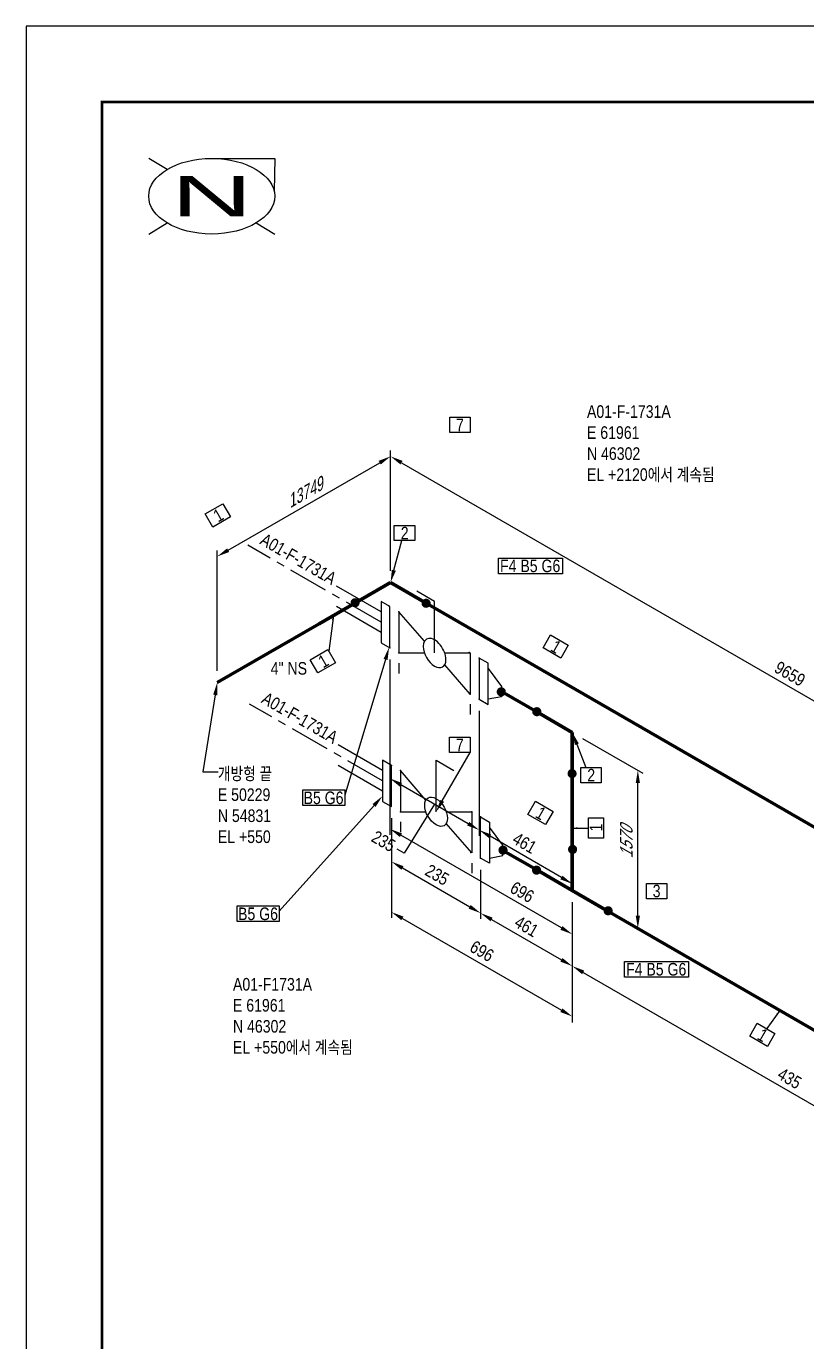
# Model space of a CAD drawing. Header units: millimetres. Extents: x 0 to 594, y 0 to 420.
# Drawn here: x 0 to 154.8, y 159.1 to 420 of the extents above; entities that cross this region are included whole.
import ezdxf
from ezdxf import colors
from ezdxf.entities.mleader import LeaderData, LeaderLine
from ezdxf.enums import TextEntityAlignment as Align
from ezdxf.math import Vec2, Vec3

# ---------------------------------------------------------------- set-up
doc = ezdxf.new("R2010")
doc.units = ezdxf.units.MM
doc.header["$LTSCALE"] = 0.25
doc.linetypes.add('CENTER', pattern=[50.800000000000004, 31.75, -6.35, 6.35, -6.35])
doc.linetypes.add('DASHED2', pattern=[9.524999999999999, 6.35, -3.175])
for name, color, linetype in [('기기', 6, 'Continuous'), ('밸브', 4, 'Continuous'), ('연속', 7, 'DASHED2'), ('열 추적 선', 7, 'CENTER'), ('용접', 1, 'Continuous'), ('주석', 7, 'Continuous'), ('치수', 1, 'Continuous')]:
    doc.layers.add(name, color=color, linetype=linetype)
doc.layers.add('파이프', color=3, linetype='Continuous', lineweight=70)
doc.styles.add('AdskIsoAnnotation', font='arial.ttf', dxfattribs={"width": 0.8, "height": 1})
doc.styles.add('AdskIsoMetric', font='arial.ttf', dxfattribs={"width": 0.8, "height": 2.5})
doc.styles.add('AdskIsoMetric-30', font='arial.ttf', dxfattribs={"width": 0.8, "height": 2.5})
doc.styles.add('AdskIsoMetric30', font='arial.ttf', dxfattribs={"width": 0.8, "oblique": 29.99999999811108, "height": 2.5})
doc.styles.get("Standard").update_dxf_attribs({"font": 'arial.ttf'})
doc.dimstyles.new('AdskIsoMetric', dxfattribs={"dimtxt": 2.5, "dimasz": 2.5, "dimexe": 1, "dimexo": 2, "dimgap": 0.8, "dimtad": 1, "dimdec": 0, "dimrnd": 1, "dimzin": 0, "dimdsep": 46, "dimtxsty": 'AdskIsoMetric', "dimcen": 0, "dimclrt": 7, "dimadec": 0, "dimazin": 0, "dimtfac": 1, "dimtdec": 0, "dimtmove": 1, "dimatfit": 3, "dimfxl": 0, "dimfrac": 2, "dimtolj": 1, "dimtzin": 0, "dimarcsym": 0})

# ---------------------------------------------------------------- blocks, each defined once
blk = doc.blocks.new('플랜지WN-1-IsoRight')
at = {"color": 0, "linetype": 'ByBlock', "lineweight": -2, "extrusion": (0.7071067811865476, 0.408248290463863, -0.5773502691896257)}
for p, q in [((0.02209708691207959, 0.1403353498469529), (-0.1104854345603981, 0.1148198316929615)), ((0.02209708691207959, 0.1913663861549358), (0.110485434560398, 0.140335349846953)), ((0.02209708691207959, -0.2168819043089272), (0.02209708691207959, 0.1913663861549358)), ((0.110485434560398, 0.140335349846953), (0.1104854345603982, -0.2679129406169102)), ((-0.1104854345603981, 0.1148198316929615), (-0.1104854345603981, 0.01275775907699575)), ((-0.1104854345603981, 0.01275775907699575), (0.0220970869120796, -0.1658508680009443)), ((0.1104854345603982, -0.2679129406169102), (0.02209708691207959, -0.2168819043089272))]:
    blk.add_line(p, q, dxfattribs=at)
blk = doc.blocks.new('플랜지WN-2-IsoRight')
at = {"color": 0, "linetype": 'ByBlock', "lineweight": -2, "extrusion": (-0.7071067811865476, -0.408248290463863, 0.5773502691896257)}
for p, q in [((-0.1104854345603981, 0.1148198316929615), (0.02209708691207961, 0.1403353498469529)), ((0.1104854345603982, 0.1403353498469528), (0.02209708691207962, 0.1913663861549358)), ((0.02209708691207962, 0.1913663861549358), (0.02209708691207957, -0.2168819043089272)), ((0.110485434560398, -0.2679129406169101), (0.1104854345603982, 0.1403353498469528)), ((-0.1104854345603981, 0.01275775907699575), (-0.1104854345603981, 0.1148198316929615)), ((0.02209708691207957, -0.1658508680009443), (-0.1104854345603981, 0.01275775907699575)), ((0.02209708691207957, -0.2168819043089272), (0.110485434560398, -0.2679129406169101))]:
    blk.add_line(p, q, dxfattribs=at)
blk = doc.blocks.new('개스킷-1-IsoRight')
at = {"color": 0, "linetype": 'ByBlock', "lineweight": -2, "extrusion": (1, 0, 0)}
for p in [(-0.04419417382415923, 0.2296396633859229), (0.04419417382415922, 0.1786086270779401), (-0.05293575327064105, -0.1735616738313713), (0.04419417382415925, -0.229639663385923)]:
    blk.add_point(p, dxfattribs=at)
blk = doc.blocks.new('개스킷-2-IsoRight')
at = {"color": 0, "linetype": 'ByBlock', "lineweight": -2, "extrusion": (-1, 0, 0)}
for p in [(-0.05293575327064105, 0.2346866166324917), (0.04419417382415927, 0.17860862707794), (-0.04419417382415924, -0.17860862707794), (0.0441941738241592, -0.2296396633859229)]:
    blk.add_point(p, dxfattribs=at)
blk = doc.blocks.new('볼 밸브-1-IsoRight')
at = {"color": 0, "linetype": 'ByBlock', "lineweight": -2, "extrusion": (0.7071067811865476, 0.408248290463863, -0.5773502691896257)}
for p, q in [((-0.1005874048326692, 0.1163530573035437), (-0.3535533905862022, 0.4082482904577395)), ((-0.3535533905862022, 0.4082482904577395), (-0.3535533905862023, -2.041971206370991e-12)), ((0.1006348176480118, 6.81143462079328e-05), (0.3535533905932738, -2.040790848612922e-12)), ((-0.3535533905862023, -2.041971206370991e-12), (-0.1006347621483478, -6.82743933664705e-05)), ((0.3535533905932738, -0.4082482904618222), (0.1006820197096957, -0.116189436065043)), ((0.1125395395231741, -0.06497473343818105), (0.1125395395231741, -0.06497473343818105)), ((0.3535533905932738, -2.040790848612922e-12), (0.3535533905932738, -0.4082482904618222))]:
    blk.add_line(p, q, dxfattribs=at)
at = {"linetype": 'ByBlock', "extrusion": (-1.922962686383565e-16, -1.110223024625157e-16, -1)}
for centre, start_param, end_param in [((3.535769712332928e-12, -2.041302889302434e-12), -0.7853981633974483, 2.356194490192345), ((3.535769712332928e-12, -2.041274034724402e-12), 2.356194490192345, 5.497787143782137)]:
    blk.add_ellipse(centre, major_axis=(-0.07957747154594771, 0.1378322238554481), ratio=0.5773502691896256, start_param=start_param, end_param=end_param, dxfattribs=at)
blk = doc.blocks.new('Operator_Lever-1-IsoRight')
at = {"color": 0, "linetype": 'ByBlock', "lineweight": -2, "extrusion": (0.7071067811865476, 0.408248290463863, -0.5773502691896257)}
for p, q in [((0, 0), (0, 0.5103103630798287)), ((0, 0.5103103630798287), (0.1767766952966369, 0.408248290463863))]:
    blk.add_line(p, q, dxfattribs=at)
blk = doc.blocks.new('볼 밸브-2-IsoRight')
at = {"color": 0, "linetype": 'ByBlock', "lineweight": -2, "extrusion": (-0.7071067811865476, -0.408248290463863, 0.5773502691896257)}
for p, q in [((-0.3535533905862023, -2.041893032887168e-12), (-0.3535533905862022, 0.4082482904577395)), ((-0.3535533905862022, 0.4082482904577395), (-0.1006347621483478, 0.1162712884257316)), ((-0.1005874048326692, -0.0002047267890888417), (-0.3535533905862023, -2.041893032887168e-12)), ((0.1006348176480118, -0.116271192464065), (0.3535533905932737, -0.4082482904618223)), ((0.3535533905932738, -2.040836173278105e-12), (0.1006820197096957, -6.814629885304303e-05)), ((0.1125395395231741, -0.06497473343818111), (0.1125395395231741, -0.06497473343818111)), ((0.3535533905932737, -0.4082482904618223), (0.3535533905932738, -2.040836173278105e-12))]:
    blk.add_line(p, q, dxfattribs=at)
at = {"linetype": 'ByBlock'}
for centre, start_param, end_param in [((3.535769712332928e-12, -2.041481155691481e-12), -2.356194490192517, 0.7853981633972746), ((3.535769712332928e-12, -2.041452301113449e-12), 0.7853981633972751, 3.926990816987069)]:
    blk.add_ellipse(centre, major_axis=(-0.0795774715459559, 0.1378322238554433), ratio=0.5773502691896257, start_param=start_param, end_param=end_param, dxfattribs=at)
blk = doc.blocks.new('Operator_Lever-2-IsoRight')
at = {"color": 0, "linetype": 'ByBlock', "lineweight": -2, "extrusion": (-0.7071067811865476, -0.408248290463863, 0.5773502691896257)}
for p, q in [((0, 0), (-5.551115123125783e-17, -0.5103103630798287)), ((-5.551115123125783e-17, -0.5103103630798287), (0.1767766952966368, -0.6123724356957945))]:
    blk.add_line(p, q, dxfattribs=at)
blk = doc.blocks.new('*D50')
at = {"layer": 'Defpoints', "color": 0}
for p in [(89.82140683547325, 286.5393684440981), (108.3124207042731, 279.9460595125702), (89.82140683438098, 260.6218513487599)]:
    blk.add_point(p, dxfattribs=at)
at = {"layer": '치수', "color": 0, "lineweight": -2}
for p, q in [((89.82140683537591, 284.229967367312), (89.82140683433232, 259.4671508103669)), ((106.1473571936262, 251.1960595127052), (91.98647034376353, 259.3718513486239))]:
    blk.add_line(p, q, dxfattribs=at)
at = {"layer": '치수', "color": 0}
for points in [[(92.19480367711955, 259.7326952668543), (91.7781370104075, 259.0110074303934), (89.82140683438098, 260.6218513487599)], [(106.3556905269823, 251.5569034309356), (105.9390238602702, 250.8352155944747), (108.3124207030088, 249.9460595125691)]]:
    blk.add_solid(points, dxfattribs=at)
at = {"layer": '치수', "color": 7, "insert": (98.84694331625064, 258.0278526987681), "char_height": 2.5, "attachment_point": 5, "rotation": 329.99999999639914, "style": 'AdskIsoMetric-30'}
blk.add_mtext('\\A1;461', dxfattribs=at)
blk = doc.blocks.new('*D51')
at = {"layer": 'Defpoints', "color": 0}
for p in [(72.14373730616457, 296.7455757070641), (89.82140683547325, 286.5393684442762), (72.14373730507891, 270.8280586116333)]:
    blk.add_point(p, dxfattribs=at)
at = {"layer": '치수', "color": 0, "lineweight": -2}
for p, q in [((72.14373730606783, 294.4361746302774), (72.14373730503056, 269.6733580732399)), ((89.82140683537652, 284.2299673674896), (89.82140683433926, 259.467150810363)), ((87.65634332500528, 261.8718513488927), (74.30880081446125, 269.5780586114968)), ((80.98257206973327, 265.7249549801948), (74.9221262937186, 256.0489549805766)), ((74.9221262937186, 256.0489549805766), (73.53648564771392, 256.8489549806639))]:
    blk.add_line(p, q, dxfattribs=at)
at = {"layer": '치수', "color": 0}
for points in [[(74.51713414781733, 269.9389025297272), (74.10046748110517, 269.2172146932664), (72.14373730507891, 270.8280586116333)], [(87.86467665836136, 262.2326952671232), (87.4480099916492, 261.5110074306623), (89.8214068343876, 260.6218513487563)]]:
    blk.add_solid(points, dxfattribs=at)
at = {"layer": '치수', "color": 7, "insert": (70.86246155832994, 258.3928035087139), "char_height": 2.5, "attachment_point": 5, "rotation": 329.9999999963895, "style": 'AdskIsoMetric-30'}
blk.add_mtext('\\A1;235', dxfattribs=at)
blk = doc.blocks.new('개스킷 해치 표식-2-IsoRight')
at = {"linetype": 'ByBlock', "lineweight": -2, "extrusion": (-0.7071067811865476, -0.408248290463863, 0.5773502691896257)}
blk.add_line((0, 0), (-2.081668171172169e-17, -0.1020620726159658), dxfattribs=at)
blk = doc.blocks.new('*D52')
at = {"layer": 'Defpoints', "color": 0}
for p in [(72.14373730615945, 296.745575707067), (108.3124207042731, 279.9460595125702), (72.14373730463845, 260.8280586116413)]:
    blk.add_point(p, dxfattribs=at)
at = {"layer": '치수', "color": 0, "lineweight": -2}
for p, q in [((72.14373730606167, 294.436174630281), (72.14373730458954, 259.6733580732483)), ((106.1473571931969, 241.1960595127049), (74.30880081402081, 259.5780586115049))]:
    blk.add_line(p, q, dxfattribs=at)
at = {"layer": '치수', "color": 0}
for points in [[(74.5171341473769, 259.9389025297353), (74.10046748066473, 259.2172146932745), (72.14373730463845, 260.8280586116413)], [(106.355690526553, 241.5569034309354), (105.9390238598408, 240.8352155944745), (108.3124207025792, 239.9460595125686)]]:
    blk.add_solid(points, dxfattribs=at)
at = {"layer": '치수', "color": 7, "insert": (98.36698574819101, 248.3049563296822), "char_height": 2.5, "attachment_point": 5, "rotation": 329.9999999963915, "style": 'AdskIsoMetric-30'}
blk.add_mtext('\\A1;696', dxfattribs=at)
blk = doc.blocks.new('*D53')
at = {"layer": 'Defpoints', "color": 0}
for p in [(108.3124207042732, 279.9460595125703), (121.3028017588233, 272.4460595143547), (108.3124207023079, 248.6267336765945)]:
    blk.add_point(p, dxfattribs=at)
at = {"layer": '치수', "color": 0, "lineweight": -2}
for p, q in [((110.3124207042732, 278.7913589742687), (122.3028017588233, 271.8687092452039)), ((121.3028017588233, 243.6267336772443), (121.3028017588233, 269.9460595143547))]:
    blk.add_line(p, q, dxfattribs=at)
at = {"layer": '치수', "color": 0}
for points in [[(120.8861350921566, 269.9460595143547), (121.7194684254899, 269.9460595143547), (121.3028017588233, 272.4460595143547)], [(120.8861350921566, 243.6267336772443), (121.7194684254899, 243.6267336772443), (121.3028017588233, 241.1267336772443)]]:
    blk.add_solid(points, dxfattribs=at)
at = {"layer": '치수', "color": 7, "insert": (119.036502244154, 258.0948452296726), "char_height": 2.5, "attachment_point": 5, "rotation": 90, "style": 'AdskIsoMetric30'}
blk.add_mtext('\\A1;1570', dxfattribs=at)
blk = doc.blocks.new('*D57')
at = {"layer": 'Defpoints', "color": 0}
for p in [(72.4435424699965, 265.2531572779107), (90.1212119992075, 255.0469500151735), (90.12121199874451, 244.1294329196747)]:
    blk.add_point(p, dxfattribs=at)
at = {"layer": '치수', "color": 0, "lineweight": -2}
for p, q in [((72.44354246989857, 262.9437562011244), (72.44354246948456, 253.1809396441078)), ((74.60860597891556, 253.0856401823639), (87.95614848936249, 245.3794329198116)), ((90.12121199910956, 252.7375489383871), (90.12121199869554, 242.9747323812816))]:
    blk.add_line(p, q, dxfattribs=at)
at = {"layer": '치수', "color": 0}
for points in [[(74.81693931227173, 253.4464841005943), (74.4002726455594, 252.7247962641336), (72.44354246953353, 254.3356401825009)], [(88.16448182271866, 245.740276838042), (87.74781515600633, 245.0185890015813), (90.12121199874451, 244.1294329196747)]]:
    blk.add_solid(points, dxfattribs=at)
at = {"layer": '치수', "color": 7, "insert": (81.5023476868032, 251.7224338191637), "char_height": 2.5, "attachment_point": 5, "rotation": 329.99999999637566, "style": 'AdskIsoMetric-30'}
blk.add_mtext('\\A1;235', dxfattribs=at)
blk = doc.blocks.new('개스킷 해치 표식-1-IsoRight')
at = {"linetype": 'ByBlock', "lineweight": -2, "extrusion": (0.7071067811865476, 0.408248290463863, -0.5773502691896257)}
blk.add_line((0, 0), (-1.040834085586084e-17, 0.1020620726159658), dxfattribs=at)
blk = doc.blocks.new('*D58')
at = {"layer": 'Defpoints', "color": 0}
for p in [(90.1212119992075, 255.0469500150072), (108.3124207023078, 248.6267336765944), (108.3124207016856, 233.6267336766024)]:
    blk.add_point(p, dxfattribs=at)
at = {"layer": '치수', "color": 0, "lineweight": -2}
for p, q in [((90.12121199911172, 252.737548938219), (90.12121199870678, 242.9747323812749)), ((108.312420702212, 246.3173325998063), (108.3124207016377, 232.4720331382083)), ((92.28627550813616, 242.8794329195311), (106.1473571923041, 234.8767336767402))]:
    blk.add_line(p, q, dxfattribs=at)
at = {"layer": '치수', "color": 0}
for points in [[(92.4946088414925, 243.2402768377614), (92.07794217477985, 242.5185890013009), (90.12121199875467, 244.129432919669)], [(106.3556905256605, 235.2375775949705), (105.9390238589478, 234.51588975851), (108.3124207016856, 233.6267336766024)]]:
    blk.add_solid(points, dxfattribs=at)
at = {"layer": '치수', "color": 7, "insert": (99.21681635032883, 241.494980566225), "char_height": 2.5, "attachment_point": 5, "rotation": 329.99999999635077, "style": 'AdskIsoMetric-30'}
blk.add_mtext('\\A1;461', dxfattribs=at)
blk = doc.blocks.new('*D59')
at = {"layer": 'Defpoints', "color": 0}
for p in [(108.3124207023078, 248.6267336765944), (194.4989393485382, 198.866923928411), (194.4989393479265, 183.8669239284011)]:
    blk.add_point(p, dxfattribs=at)
at = {"layer": '치수', "color": 0, "lineweight": -2}
for p, q in [((108.3124207022136, 246.3173325998058), (108.312420701649, 232.4720331381981)), ((110.4774842110781, 232.3767336764554), (192.3338758385445, 185.1169239285382)), ((194.498939348444, 196.5575228516225), (194.4989393478794, 182.7122233900069))]:
    blk.add_line(p, q, dxfattribs=at)
at = {"layer": '치수', "color": 0}
for points in [[(110.6858175444343, 232.7375775946857), (110.2691508777219, 232.015889758225), (108.3124207016961, 233.6267336765924)], [(192.5422091719007, 185.4777678467685), (192.1255425051884, 184.7560800103078), (194.4989393479265, 183.8669239284011)]]:
    blk.add_solid(points, dxfattribs=at)
at = {"layer": '치수', "color": 7, "insert": (151.4056800249175, 211.3637260705885), "char_height": 2.5, "attachment_point": 5, "rotation": 329.99999999637356, "style": 'AdskIsoMetric-30'}
blk.add_mtext('\\A1;435', dxfattribs=at)
blk = doc.blocks.new('*D61')
at = {"layer": 'Defpoints', "color": 0}
for p in [(72.4435424699965, 265.2531572779107), (108.3124207023078, 248.6267336765944), (108.3124207012502, 223.6267336766078)]:
    blk.add_point(p, dxfattribs=at)
at = {"layer": '치수', "color": 0, "lineweight": -2}
for p, q in [((72.44354246989877, 262.943756201124), (72.44354246906273, 243.1809396441053)), ((108.3124207022101, 246.3173325998077), (108.3124207012013, 222.4720331382145)), ((74.60860597849333, 243.0856401823613), (106.1473571918684, 224.8767336767453))]:
    blk.add_line(p, q, dxfattribs=at)
at = {"layer": '치수', "color": 0}
for points in [[(74.81693931184957, 243.4464841005915), (74.4002726451371, 242.724796264131), (72.44354246911158, 244.3356401824987)], [(106.3556905252246, 225.2375775949756), (105.9390238585122, 224.515889758515), (108.3124207012502, 223.6267336766078)]]:
    blk.add_solid(points, dxfattribs=at)
at = {"layer": '치수', "color": 7, "insert": (90.37798158529154, 236.5980841976428), "char_height": 2.5, "attachment_point": 5, "rotation": 329.99999999636316, "style": 'AdskIsoMetric-30'}
blk.add_mtext('\\A1;696', dxfattribs=at)
blk = doc.blocks.new('*D63')
at = {"layer": 'Defpoints', "color": 0}
for p in [(72.26088449710372, 309.7135561977428), (229.3759113945856, 244.0031531247497), (229.375911394525, 219.0031531247517)]:
    blk.add_point(p, dxfattribs=at)
at = {"layer": '치수', "color": 0, "lineweight": -2}
for p, q in [((72.26088449710932, 312.0229572744982), (72.26088449716708, 335.8682567361091)), ((74.42594800662526, 333.4635561977311), (227.2108478851247, 245.2531531247499)), ((229.3759113945306, 221.3125542015071), (229.3759113945884, 245.1578536631274))]:
    blk.add_line(p, q, dxfattribs=at)
at = {"layer": '치수', "color": 0}
for points in [[(74.63428133995863, 333.8244001159746), (74.21761467329189, 333.1027122794877), (72.26088449716428, 334.7135561977314)], [(227.419181218458, 245.6139970429934), (227.0025145517913, 244.8923092065065), (229.3759113945856, 244.0031531247497)]]:
    blk.add_solid(points, dxfattribs=at)
at = {"layer": '치수', "color": 7, "insert": (151.478309303498, 291.5942519293341), "char_height": 2.5, "attachment_point": 5, "rotation": 329.9999999999945, "style": 'AdskIsoMetric-30'}
blk.add_mtext('\\A1;9659', dxfattribs=at)
blk = doc.blocks.new('*D64')
at = {"layer": 'Defpoints', "color": 0}
for p in [(72.26088449716501, 334.7135561977396), (72.26088449710367, 309.7135561977427), (37.87277020605755, 289.8595691548836)]:
    blk.add_point(p, dxfattribs=at)
at = {"layer": '치수', "color": 0, "lineweight": -2}
for p, q in [((72.26088449710936, 312.0229572745045), (72.26088449716786, 335.8682567361204)), ((40.03783371557994, 316.1095691548798), (70.09582098770393, 333.4635561977395)), ((37.87277020606321, 292.1689702316455), (37.87277020612171, 316.0142696932606))]:
    blk.add_line(p, q, dxfattribs=at)
at = {"layer": '치수', "color": 0}
for points in [[(69.8874876543706, 333.8244001159831), (70.30415432103727, 333.102712279496), (72.26088449716501, 334.7135561977396)], [(39.82950038224661, 316.4704130731233), (40.24616704891328, 315.7487252366362), (37.87277020611886, 314.8595691548797)]]:
    blk.add_solid(points, dxfattribs=at)
at = {"layer": '치수', "color": 7, "insert": (55.06682735158074, 327.4034599443998), "char_height": 2.5, "attachment_point": 5, "rotation": 30.00000000000096, "style": 'AdskIsoMetric30'}
blk.add_mtext('\\A1;13749', dxfattribs=at)
blk = doc.blocks.new('티-2-Iso2DSkew90')
at = {"color": 0, "linetype": 'ByBlock', "lineweight": -2, "extrusion": (0.7071067812040401, 0.4082482904234656, -0.577350269196767)}
for p, q in [((0, 0), (1.723532427888586e-10, 8.164965809480734)), ((0, 0), (-7.07106781168026, 4.082482904722969)), ((7.071067811675115, -4.082482904730712), (0, 0))]:
    blk.add_line(p, q, dxfattribs=at)
blk = doc.blocks.new('엘보우-1-Iso2DSkew0')
at = {"color": 0, "linetype": 'ByBlock', "lineweight": -2, "extrusion": (-0.7071067812024967, -0.4082482904249508, 0.5773502691976072)}
for p, q in [((-7.071069355310205e-05, 4.082483796522232e-05), (-7.071067811705984, 4.082482905140623)), ((-7.071069355565344e-05, 4.082483796669981e-05), (-7.071069355565344e-05, 4.082483796669981e-05)), ((-5.144888959307536e-10, -8.164965809277259), (-5.144888286017987e-15, -8.164967591677884e-05))]:
    blk.add_line(p, q, dxfattribs=at)
blk = doc.blocks.new('엘보우-3-Iso2DSkew90')
at = {"color": 0, "linetype": 'ByBlock', "lineweight": -2, "extrusion": (0, -0.816496580927726, -0.5773502691896257)}
for p, q in [((-7.071067811865475, -4.08248290463863), (-7.071067811990304e-05, -4.082482904710701e-05)), ((7.071067812147308e-05, -4.082482904620053e-05), (7.071067811865472, -4.082482904638633)), ((7.071067812304324e-05, -4.082482904710699e-05), (7.071067812304324e-05, -4.082482904710699e-05))]:
    blk.add_line(p, q, dxfattribs=at)
blk = doc.blocks.new('Buttweld')
at = {"lineweight": -2}
blk.add_hatch(color=0, dxfattribs=at).paths.add_polyline_path([(0.04399514976077742, -0.002606086945810659), (0.04330731180660574, 0.005255936846196026), (0.04126469755226539, 0.01287907702365859), (0.03792937079826185, 0.02003170832977988), (0.03340267376025871, 0.0264965016817295), (0.02782214783713649, 0.03207702760485173), (0.02135735448518687, 0.03660372464285486), (0.01420472317906558, 0.03993905139685841), (0.006581583001603011, 0.04198166565119876), (-0.001280440790403681, 0.04266950360537045), (-0.009142464582410366, 0.04198166565119876), (-0.01676560475987293, 0.03993905139685841), (-0.02391823606599422, 0.03660372464285487), (-0.03038302941794385, 0.03207702760485173), (-0.03596355534106607, 0.02649650168172951), (-0.04049025237906921, 0.02003170832977988), (-0.04382557913307276, 0.0128790770236586), (-0.0458681933874131, 0.005255936846196026), (-0.04655603134158478, -0.002606086945810653), (-0.0458681933874131, -0.01046811073781733), (-0.04382557913307276, -0.01809125091527991), (-0.04049025237906921, -0.02524388222140119), (-0.03596355534106607, -0.03170867557335082), (-0.03038302941794385, -0.03728920149647304), (-0.02391823606599425, -0.04181589853447618), (-0.01676560475987292, -0.04515122528847974), (-0.009142464582410366, -0.04719383954282007), (-0.001280440790403688, -0.04788167749699176), (0.006581583001602991, -0.04719383954282008), (0.01420472317906554, -0.04515122528847974), (0.02135735448518687, -0.04181589853447618), (0.02782214783713648, -0.03728920149647305), (0.0334026737602587, -0.03170867557335083), (0.03792937079826184, -0.02524388222140123), (0.04126469755226539, -0.0180912509152799), (0.04330731180660574, -0.01046811073781735)], is_closed=False, flags=0)
blk = doc.blocks.new('AnnoRect')
at = {"color": 0, "linetype": 'ByBlock', "lineweight": -2}
blk.add_wipeout([(-0.8095147142857141, -0.5999939999999999), (-0.8095147142857141, 0.5999939999999997), (0.8095147142857136, 0.5999939999999997), (0.8095147142857136, -0.5999939999999997)], dxfattribs=at)
blk.add_lwpolyline([(-0.8095147142857141, -0.5999939999999999), (-0.8095147142857141, 0.5999940000000001), (0.8095147142857141, 0.5999940000000004), (0.8095147142857141, -0.5999939999999997)], close=True, dxfattribs=at)
at = {"color": 0, "linetype": 'ByBlock', "lineweight": -2, "style": 'AdskIsoAnnotation', "width": 0.8}
blk.add_attdef('XX', text='', height=1, dxfattribs=at).set_placement((0, 0), align=Align.MIDDLE_CENTER)
blk = doc.blocks.new('끝 장비-1-IsoLeft')
at = {"color": 0, "linetype": 'ByBlock', "lineweight": -2, "extrusion": (0, 0.816496580927726, 0.5773502691896257)}
for p, q in [((0, 0.1020620726159658), (-0.4419417382415925, 0.3572172541558802)), ((-0.1767766952966369, -1.308410382236479e-17), (-0.6187184335382294, 0.2551551815399145)), ((-0.2651650429449555, -0.05103103630798293), (0.08838834764831839, 0.1530931089239487)), ((0.08838834764831839, 0.1530931089239487), (0.1767766952966369, 0.1020620726159658)), ((0.1767766952966369, 0.1020620726159658), (-0.1767766952966369, -0.1020620726159658)), ((-0.1767766952966369, -0.1020620726159658), (-0.2651650429449555, -0.05103103630798293))]:
    blk.add_line(p, q, dxfattribs=at)

msp = doc.modelspace()

# ---------------------------------------------------------------- linework, layer by layer
at = {"color": 0, "linetype": 'ByBlock', "lineweight": 25}
for p, q in [((27.93608538162221, 391.6134037210809), (24.27492014645406, 393.8101028621818)), ((37.77492014645406, 393.786064338808), (49.27492014645406, 393.8101028621818)), ((49.27492014645406, 393.8101028621818), (49.16331076921949, 387.3101028621818)), ((24.27492014645395, 378.8101028621818), (27.93608538162209, 381.0068020032827)), ((45.61375491128581, 381.0068020032827), (49.27492014645395, 378.8101028621818))]:
    msp.add_line(p, q, dxfattribs=at)
at = {"color": 0, "linetype": 'ByBlock', "lineweight": -2}
msp.add_line((36.77492014645395, 386.3101028682006), (36.77492014645395, 386.3101028682006), dxfattribs=at)
msp.add_line((36.77492014645395, 386.3101028682006), (36.77492014645395, 386.3101028682006), dxfattribs=at)
msp.add_line((36.77492014645395, 386.3101028682006), (36.77492014645395, 386.3101028682006), dxfattribs=at)
msp.add_line((36.77492014645395, 386.3101028682006), (36.77492014645395, 386.3101028682006), dxfattribs=at)
msp.add_line((36.77492014645395, 386.3101028682006), (36.77492014645395, 386.3101028682006), dxfattribs=at)
msp.add_lwpolyline([(0, 0), (594, 0), (594, 420), (0, 420)], close=True)
at = {"const_width": 0.5}
msp.add_lwpolyline([(15, 15), (579, 15), (579, 405.0000000000001), (15, 405)], close=True, dxfattribs=at)
at = {"color": 0, "linetype": 'ByBlock', "lineweight": 25}
msp.add_ellipse((36.77492014645395, 386.3101028621818), major_axis=(12.5, 0), ratio=0.6, dxfattribs=at)
at = {"layer": '열 추적 선', "color": 1}
for p, q in [((70.37597035348506, 301.8486793381927), (43.96486051754948, 317.0971407115669)), ((70.67577551720001, 270.3562609086585), (44.26466568126443, 285.6047222820327))]:
    msp.add_line(p, q, dxfattribs=at)
at = {"layer": '파이프'}
for points in [[(58.08277655605139, 301.5278217613759), (65.18981668526044, 305.6310732931143)], [(79.33195230899014, 305.6310732931143), (168.4457567851111, 254.1811942902842)], [(47.97777338098035, 295.693695458087), (58.08277655605139, 301.5278217613759)], [(37.87277020605848, 289.8595691548854), (47.97777338098035, 295.693695458087)], [(101.2413528925806, 284.0285424177001), (94.2408242179497, 288.0702995330594)], [(108.3124207028211, 256.7916994858807), (108.3124207037597, 271.7810937033046)], [(101.2413528906343, 252.7092165817358), (94.54062938166476, 256.5778811039727)], [(187.4278715368471, 202.9494068335353), (115.3834885139856, 244.544250771478)]]:
    msp.add_lwpolyline(points, dxfattribs=at)

# ---------------------------------------------------------------- block references
at = {"layer": '밸브', "xscale": 20, "yscale": 20, "zscale": 20}
for name, p, rotation in [('Operator_Lever-2-IsoRight', (80.98257207099118, 295.7249549802063), 179.9999999988267), ('볼 밸브-2-IsoRight', (80.98257207099118, 295.7249549802063), 179.9999999988267), ('플랜지WN-2-IsoRight', (92.03111552679434, 289.3460754409064), 179.9999999987869), ('플랜지WN-1-IsoRight', (92.3309206905235, 257.8536570118184), 179.999999998787)]:
    msp.add_blockref(name, p, dxfattribs=dict(at, rotation=rotation))
for name, p in [('개스킷-2-IsoRight', (73.02762078279181, 300.317748248504)), ('개스킷-2-IsoRight', (88.93752335918555, 291.1321617119057)), ('Operator_Lever-1-IsoRight', (81.28237723476661, 264.2325365510797)), ('개스킷-1-IsoRight', (73.32742594662886, 268.8253298193536)), ('볼 밸브-1-IsoRight', (81.28237723476661, 264.2325365510797)), ('개스킷-1-IsoRight', (89.2373285229146, 259.6397432828117))]:
    msp.add_blockref(name, p, dxfattribs=at)
at = {"layer": '용접', "xscale": 20, "yscale": 20, "zscale": 20}
for p, rotation in [((65.18981668525885, 305.631073293116), 180), ((101.2413528925774, 284.0285424176989), 180), ((108.3124207037587, 271.7810937033048), 270), ((94.54062938166453, 256.5778811039733), 180), ((108.3124207028222, 256.7916994858776), 90), ((115.383488513988, 244.5442507714805), 180)]:
    msp.add_blockref('Buttweld', p, dxfattribs=dict(at, rotation=rotation))
for p in [(79.33195230898468, 305.631073293113), (94.24082421795606, 288.0702995330613), (101.2413528906327, 252.709216581741)]:
    msp.add_blockref('Buttweld', p, dxfattribs=at)
at = {"layer": '치수', "xscale": 20, "yscale": 20, "zscale": 20}
for p in [(73.91150425899195, 293.7249549808272), (73.91150425899195, 293.7249549808272), (88.05363988247086, 285.5599891705014)]:
    msp.add_blockref('개스킷 해치 표식-2-IsoRight', p, dxfattribs=at)
for p, rotation in [((74.21130942282912, 262.2325365516709), 179.9999999987869), ((74.21130942282912, 262.2325365516709), 179.999999998783), ((88.35344504619479, 254.0675707414164), 179.9999999987869)]:
    msp.add_blockref('개스킷 해치 표식-1-IsoRight', p, dxfattribs=dict(at, rotation=rotation))
at = {"layer": '파이프'}
for name, p in [('엘보우-3-Iso2DSkew90', (72.26088449710369, 309.7135561977428)), ('엘보우-1-Iso2DSkew0', (108.3124207042731, 279.9460595125702)), ('티-2-Iso2DSkew90', (108.3124207023078, 248.6267336765944))]:
    msp.add_blockref(name, p, dxfattribs=at)

# ---------------------------------------------------------------- texts
at = {"color": 0, "linetype": 'ByBlock', "lineweight": 40, "width": 2}
msp.add_text('N', height=8, dxfattribs=at).set_placement((36.77492014645395, 386.3101028621818), align=Align.MIDDLE_CENTER)
at = {"layer": '기기', "char_height": 2.5, "attachment_point": 5, "rotation": 329.99999999555905, "style": 'AdskIsoMetric-30'}
for insert in [(53.95538714581483, 314.3529086387093), (54.25519230952978, 282.8604902091751)]:
    msp.add_mtext('\\A1;A01-F-1731A', dxfattribs=dict(at, insert=insert))
at = {"layer": '주석', "char_height": 2.5, "attachment_point": 7, "style": 'AdskIsoAnnotation'}
for s, insert in [('\\PA01-F-1731A\\PE 61961\\PN 46302\\PEL +2120{\\fGulim|b0|i0|c129|p50;에서 계속됨}', (111.2216111798991, 329.5782322992213)), ('{\\fGulim|b0|i0|c129|p50;개방형 끝\\P}E 50229\\PN 54831\\PEL +550', (38.00000115490104, 257.9999998567062)), ('\\PA01-F1731A\\PE 61961\\PN 46302\\PEL +550{\\fGulim|b0|i0|c129|p50;에서 계속됨}', (41.000001154899, 215.9999998567026))]:
    msp.add_mtext(s, dxfattribs=dict(at, insert=insert))

# ---------------------------------------------------------------- dimensions: what is measured, and where the dimension line sits
at = {"layer": '치수'}
for base, p1, p2, angle, text, override, picture, middle in [((72.26088449716501, 334.7135561977396), (37.87277020605757, 289.8595691548837), (72.26088449710369, 309.7135561977428), 30.00000000000097, '13749', {"dimtad": 0, "dimlfac": 346.2588564785329, "dimtxsty": 'AdskIsoMetric30', "dimse1": 0, "dimse2": 0, "dimsd1": 0, "dimsd2": 0, "dimtmove": 1}, '*D64', (55.06682735158074, 327.4034599443998)), ((229.3759113945856, 244.0031531247497), (72.26088449710369, 309.7135561977428), (229.375911394525, 219.0031531247517), 329.9999999999945, '9659', {"dimtad": 0, "dimlfac": 53.24331208312345, "dimtxsty": 'AdskIsoMetric-30', "dimse1": 0, "dimse2": 0, "dimsd1": 0, "dimsd2": 0, "dimtmove": 1}, '*D63', (151.478309303498, 291.5942519293341)), ((72.14373730507891, 270.8280586116333), (89.82140683547323, 286.5393684442762), (72.14373730616455, 296.745575707064), 149.9999999963894, '235', {"dimtad": 0, "dimlfac": 11.51015230117554, "dimtxsty": 'AdskIsoMetric-30', "dimse1": 0, "dimse2": 0, "dimsd1": 0, "dimsd2": 0, "dimtmove": 1}, '*D51', (72.84366532471155, 257.2489549807075)), ((72.14373730463845, 260.8280586116413), (108.3124207042731, 279.9460595125702), (72.14373730615944, 296.745575707067), 149.9999999963915, '696', {"dimtad": 0, "dimlfac": 17.52186295966701, "dimtxsty": 'AdskIsoMetric-30', "dimse1": 1, "dimse2": 0, "dimsd1": 0, "dimsd2": 0, "dimtmove": 1}, '*D52', (98.36698574819101, 248.3049563296822)), ((89.82140683438098, 260.6218513487599), (108.3124207042731, 279.9460595125702), (89.82140683547323, 286.539368444098), 149.9999999963991, '461', {"dimtad": 0, "dimlfac": 23.8766716199631, "dimtxsty": 'AdskIsoMetric-30', "dimse1": 1, "dimse2": 0, "dimsd1": 0, "dimsd2": 0, "dimtmove": 1}, '*D50', (98.84694331625064, 258.0278526987681)), ((121.3028017588233, 272.4460595143547), (108.3124207023078, 248.6267336765944), (108.3124207042731, 279.9460595125702), 89.9999999964044, '1570', {"dimtad": 0, "dimlfac": 50.14428178386962, "dimtxsty": 'AdskIsoMetric30', "dimse1": 1, "dimse2": 0, "dimsd1": 0, "dimsd2": 0, "dimtmove": 1}, '*D53', (119.036502244154, 258.0948452296726)), ((90.12121199874451, 244.1294329196747), (72.44354246999649, 265.2531572779107), (90.1212119992075, 255.0469500151735), 329.9999999963757, '235', {"dimtad": 0, "dimlfac": 11.51015230123749, "dimtxsty": 'AdskIsoMetric-30', "dimse1": 0, "dimse2": 0, "dimsd1": 0, "dimsd2": 0, "dimtmove": 1}, '*D57', (81.5023476868032, 251.7224338191637)), ((108.3124207012502, 223.6267336766078), (72.44354246999649, 265.2531572779107), (108.3124207023078, 248.6267336765944), 329.9999999963632, '696', {"dimtad": 0, "dimlfac": 17.67590911337199, "dimtxsty": 'AdskIsoMetric-30', "dimse1": 0, "dimse2": 0, "dimsd1": 0, "dimsd2": 0, "dimtmove": 1}, '*D61', (90.37798158529154, 236.5980841976428)), ((108.3124207016856, 233.6267336766024), (90.1212119992075, 255.0469500150072), (108.3124207023078, 248.6267336765944), 329.9999999963508, '461', {"dimtad": 0, "dimlfac": 24.3125333351928, "dimtxsty": 'AdskIsoMetric-30', "dimse1": 0, "dimse2": 0, "dimsd1": 0, "dimsd2": 0, "dimtmove": 1}, '*D58', (99.21681635032883, 241.494980566225)), ((194.4989393479265, 183.8669239284011), (108.3124207023078, 248.6267336765944), (194.4989393485382, 198.866923928411), 329.9999999963735, '435', {"dimtad": 0, "dimlfac": 4.370218678976227, "dimtxsty": 'AdskIsoMetric-30', "dimse1": 0, "dimse2": 0, "dimsd1": 0, "dimsd2": 0, "dimtmove": 1}, '*D59', (151.4056800249175, 211.3637260705885))]:
    dim = msp.add_linear_dim(base=base, p1=p1, p2=p2, angle=angle, text=text, dimstyle='AdskIsoMetric', override=override, dxfattribs=at)
    dim.commit()
    dim.dimension.update_dxf_attribs({"geometry": picture, "text_midpoint": middle, "dimtype": 160})

# ---------------------------------------------------------------- leaders
at = {"layer": '주석'}
ml = msp.add_multileader_mtext('Standard', dxfattribs=at)
ml.set_content('')
ml.set_leader_properties()
ml.build(insert=Vec2(0, 0))
ml.multileader.update_dxf_attribs({"dogleg_length": 0, "arrow_head_size": 2.5})
ctx = ml.context
ctx.base_point, ctx.arrow_head_size, ctx.plane_origin = Vec3(74.50000115489047, 317.9999998567029), 2.5, Vec3(1.154899791799835e-06, -1.432944501550597e-07)
notes = []
notes.append((ctx, [(0, (1, 1, 0), (74.50000115489047, 317.9999998567029), (-1, 0), 0, [(0, [(72.26088449709857, 309.7135561977398)], 0, [])])]))
ctx.mtext, ml.multileader.dxf.content_type = None, 0
ml = msp.add_multileader_mtext('Standard', dxfattribs=at)
ml.set_content('')
ml.set_leader_properties()
ml.build(insert=Vec2(0, 0))
ml.multileader.update_dxf_attribs({"dogleg_length": 0, "arrow_head_size": 0})
ctx = ml.context
ctx.base_point, ctx.arrow_head_size, ctx.plane_origin = Vec3(60.00244488631529, 296.0984208729195), 0, Vec3(1.154899791799835e-06, -1.432944501550597e-07)
notes.append((ctx, [(0, (1, 1, 0), (60.00244488631529, 296.0984208729195), (-1, 0), 0, [(0, [(60.9081668199118, 303.1590615907822)], 0, [])])]))
ctx.mtext, ml.multileader.dxf.content_type = None, 0
ml = msp.add_multileader_mtext('Standard', dxfattribs=at)
ml.set_content('')
ml.set_leader_properties()
ml.build(insert=Vec2(0, 0))
ml.multileader.update_dxf_attribs({"dogleg_length": 0, "arrow_head_size": 2.5})
ctx = ml.context
ctx.base_point, ctx.arrow_head_size, ctx.plane_origin = Vec3(63.15361816675579, 267.5511439631176), 2.5, Vec3(1.154899791799835e-06, -1.432944501550597e-07)
notes.append((ctx, [(0, (1, 1, 0), (63.15361816675579, 267.5511439631176), (-1, 0), 0, [(0, [(71.97970784018605, 296.8402781635739)], 0, [])])]))
ctx.mtext, ml.multileader.dxf.content_type = None, 0
ml = msp.add_multileader_mtext('Standard', dxfattribs=at)
ml.set_content('')
ml.set_leader_properties()
ml.build(insert=Vec2(0, 0))
ml.multileader.update_dxf_attribs({"dogleg_length": 3.061862178478973, "arrow_head_size": 2.5})
ctx = ml.context
ctx.base_point, ctx.arrow_head_size, ctx.plane_origin = Vec3(38.06186333337956, 272.186511004471), 2.5, Vec3(1.154899791799835e-06, -1.432944501550597e-07)
notes.append((ctx, [(0, (1, 1, 0), (35.00000115490059, 272.186511004471), (1, 0), 3.061862178478973, [(0, [(37.87277020605757, 289.8595691548837)], 0, [])])]))
ctx.mtext, ml.multileader.dxf.content_type = None, 0
ml = msp.add_multileader_mtext('Standard', dxfattribs=at)
ml.set_content('')
ml.set_leader_properties()
ml.build(insert=Vec2(0, 0))
ml.multileader.update_dxf_attribs({"dogleg_length": 0, "arrow_head_size": 2.5})
ctx = ml.context
ctx.base_point, ctx.arrow_head_size, ctx.plane_origin = Vec3(111.000016154898, 272.9999698567105), 2.5, Vec3(1.154899791799835e-06, -1.432944501550597e-07)
notes.append((ctx, [(0, (1, 1, 0), (111.000016154898, 272.9999698567105), (-1, 0), 0, [(0, [(108.3124207042731, 279.9460595125702)], 0, [])])]))
ctx.mtext, ml.multileader.dxf.content_type = None, 0
ml = msp.add_multileader_mtext('Standard', dxfattribs=at)
ml.set_content('')
ml.set_leader_properties()
ml.build(insert=Vec2(0, 0))
ml.multileader.update_dxf_attribs({"dogleg_length": 0, "arrow_head_size": 2.5})
ctx = ml.context
ctx.base_point, ctx.arrow_head_size, ctx.plane_origin = Vec3(88.01464784710583, 275.9999998567038), 2.5, Vec3(1.154899791799835e-06, -1.432944501550597e-07)
notes.append((ctx, [(0, (1, 1, 0), (88.01464784710583, 275.9999998567038), (-1, 0), 0, [(0, [(81.28237723476661, 264.2325365510797)], 0, [])])]))
ctx.mtext, ml.multileader.dxf.content_type = None, 0
ml = msp.add_multileader_mtext('Standard', dxfattribs=at)
ml.set_content('')
ml.set_leader_properties()
ml.build(insert=Vec2(0, 0))
ml.multileader.update_dxf_attribs({"dogleg_length": 0, "arrow_head_size": 2.5})
ctx = ml.context
ctx.base_point, ctx.arrow_head_size, ctx.plane_origin = Vec3(50.15361816675977, 244.5511439631209), 2.5, Vec3(1.154899791799835e-06, -1.432944501550597e-07)
notes.append((ctx, [(0, (1, 1, 0), (50.15361816675977, 244.5511439631209), (-1, 0), 0, [(0, [(70.64501779355305, 267.3358340171116)], 0, [])])]))
ctx.mtext, ml.multileader.dxf.content_type = None, 0
ml = msp.add_multileader_mtext('Standard', dxfattribs=at)
ml.set_content('')
ml.set_leader_properties()
ml.build(insert=Vec2(0, 0))
ml.multileader.update_dxf_attribs({"dogleg_length": 0, "arrow_head_size": 0})
ctx = ml.context
ctx.base_point, ctx.arrow_head_size, ctx.plane_origin = Vec3(111.5000161548969, 260.9999998567046), 0, Vec3(1.154899791799835e-06, -1.432944501550597e-07)
notes.append((ctx, [(0, (1, 1, 0), (111.5000161548969, 260.9999998567046), (-1, 0), 0, [(0, [(108.3124207030846, 260.9999998566868)], 0, [])])]))
ctx.mtext, ml.multileader.dxf.content_type = None, 0
ml = msp.add_multileader_mtext('Standard', dxfattribs=at)
ml.set_content('')
ml.set_leader_properties()
ml.build(insert=Vec2(0, 0))
ml.multileader.update_dxf_attribs({"dogleg_length": 0, "arrow_head_size": 0})
ctx = ml.context
ctx.base_point, ctx.arrow_head_size, ctx.plane_origin = Vec3(146.8806185222359, 221.2236086696737), 0, Vec3(1.154899791799835e-06, -1.432944501550597e-07)
notes.append((ctx, [(0, (1, 1, 0), (146.8806185222359, 221.2236086696737), (-1, 0), 0, [(0, [(149.4917945904332, 224.8518110737556)], 0, [])])]))
ctx.mtext, ml.multileader.dxf.content_type = None, 0
for ctx, leaders in notes:
    for number, flags, end, landing, length, lines in leaders:
        leader = LeaderData()
        leader.index, (leader.has_last_leader_line, leader.has_dogleg_vector, leader.attachment_direction) = number, flags
        leader.last_leader_point, leader.dogleg_vector, leader.dogleg_length = Vec3(end), Vec3(landing), length
        for number, points, colour, breaks in lines:
            line = LeaderLine()
            line.index, line.vertices, line.color, line.breaks = number, Vec3.list(points), colors.encode_raw_color(colour), breaks
            leader.lines.append(line)
        ctx.leaders.append(leader)

# ---------------------------------------------------------------- next in the draw order: block references
ref = msp.add_blockref('AnnoRect', (86.02378794061542, 340.9562352588779), dxfattribs=dict(at, xscale=2.5, yscale=2.5, zscale=2.5))
ref.add_attrib('XX_001', '7', (85.24411536217067, 339.7062352588779), dxfattribs={"layer": '0', "color": 0, "linetype": 'ByBlock', "lineweight": -2, "height": 2.5, "style": 'AdskIsoAnnotation', "width": 0.8})
ref = msp.add_blockref('AnnoRect', (38.00000115490104, 322.9999998567071), dxfattribs=dict(at, xscale=2.5, yscale=2.5, zscale=2.5, rotation=30))
ref.add_attrib('XX_001', '1', (38.04508911661218, 321.5767483267185), dxfattribs={"layer": '0', "color": 0, "linetype": 'ByBlock', "lineweight": -2, "height": 2.5, "rotation": 30, "style": 'AdskIsoAnnotation', "width": 0.8})
ref = msp.add_blockref('AnnoRect', (75.02378794061974, 319.4999848567084), dxfattribs=dict(at, xscale=2.5, yscale=2.5, zscale=2.5))
ref.add_attrib('XX_001', '2', (74.27958603066067, 318.2448688949075), dxfattribs={"layer": '0', "color": 0, "linetype": 'ByBlock', "lineweight": -2, "height": 2.5, "style": 'AdskIsoAnnotation', "width": 0.8})
ref = msp.add_blockref('AnnoRect', (100.0000011548962, 312.9999998567047), dxfattribs=dict(at, xscale=7.844095940959409, yscale=2.585266030013643, zscale=2.5))
ref.add_attrib('XX_001', 'F4 B5 G6', (93.97066964057146, 311.7499998567047), dxfattribs={"layer": '0', "color": 0, "linetype": 'ByBlock', "lineweight": -2, "height": 2.5, "style": 'AdskIsoAnnotation', "width": 0.8})
ref = msp.add_blockref('AnnoRect', (105.0000011548996, 296.9999998567026), dxfattribs=dict(at, xscale=2.5, yscale=2.5, zscale=2.5, rotation=329.9999999963898))
ref.add_attrib('XX_001', '1', (103.7899731547626, 296.2493267715378), dxfattribs={"layer": '0', "color": 0, "linetype": 'ByBlock', "lineweight": -2, "height": 2.5, "rotation": 329.9999999963898, "style": 'AdskIsoAnnotation', "width": 0.8})
ref = msp.add_blockref('AnnoRect', (58.83569198765554, 294.0717226018371), dxfattribs=dict(at, xscale=2.5, yscale=2.5, zscale=2.5, rotation=30))
ref.add_attrib('XX_001', '1', (58.88077994936668, 292.6484710718484), dxfattribs={"layer": '0', "color": 0, "linetype": 'ByBlock', "lineweight": -2, "height": 2.5, "rotation": 30, "style": 'AdskIsoAnnotation', "width": 0.8})
ref = msp.add_blockref('AnnoRect', (85.99086106139157, 277.4999848567037), dxfattribs=dict(at, xscale=2.5, yscale=2.5, zscale=2.5))
ref.add_attrib('XX_001', '7', (85.21118848294682, 276.2499848567037), dxfattribs={"layer": '0', "color": 0, "linetype": 'ByBlock', "lineweight": -2, "height": 2.5, "style": 'AdskIsoAnnotation', "width": 0.8})
ref = msp.add_blockref('AnnoRect', (112.0237879406131, 271.499984856711), dxfattribs=dict(at, xscale=2.5, yscale=2.5, zscale=2.5))
ref.add_attrib('XX_001', '2', (111.2795860306541, 270.2448688949102), dxfattribs={"layer": '0', "color": 0, "linetype": 'ByBlock', "lineweight": -2, "height": 2.5, "style": 'AdskIsoAnnotation', "width": 0.8})
ref = msp.add_blockref('AnnoRect', (59.00000115490207, 266.9999998567043), dxfattribs=dict(at, xscale=5.1309963099631, yscale=2.585266030013643, zscale=2.5))
ref.add_attrib('XX_001', 'B5 G6', (55.00136541138228, 265.7499998567043), dxfattribs={"layer": '0', "color": 0, "linetype": 'ByBlock', "lineweight": -2, "height": 2.5, "style": 'AdskIsoAnnotation', "width": 0.8})
ref = msp.add_blockref('AnnoRect', (102.0000011549016, 263.9999998567089), dxfattribs=dict(at, xscale=2.500000000000001, yscale=2.500000000000001, zscale=2.500000000000001, rotation=329.9999999963674))
ref.add_attrib('XX_001', '1', (100.7899731547644, 263.2493267715445), dxfattribs={"layer": '0', "color": 0, "linetype": 'ByBlock', "lineweight": -2, "height": 2.5, "rotation": 329.9999999963674, "style": 'AdskIsoAnnotation', "width": 0.8})
ref = msp.add_blockref('AnnoRect', (113.0000011549009, 260.9999998567046), dxfattribs=dict(at, xscale=2.5, yscale=2.5, zscale=2.5, rotation=89.99999999640458))
ref.add_attrib('XX_001', '1', (114.2551171166595, 260.3274214118783), dxfattribs={"layer": '0', "color": 0, "linetype": 'ByBlock', "lineweight": -2, "height": 2.5, "rotation": 89.99999999640458, "style": 'AdskIsoAnnotation', "width": 0.8})
ref = msp.add_blockref('AnnoRect', (125.0237879406128, 248.4999848567108), dxfattribs=dict(at, xscale=2.5, yscale=2.5, zscale=2.5))
ref.add_attrib('XX_001', '3', (124.2516187728093, 247.2670380627135), dxfattribs={"layer": '0', "color": 0, "linetype": 'ByBlock', "lineweight": -2, "height": 2.5, "style": 'AdskIsoAnnotation', "width": 0.8})
ref = msp.add_blockref('AnnoRect', (46.00000115490241, 243.9999998567041), dxfattribs=dict(at, xscale=5.1309963099631, yscale=2.585266030013643, zscale=2.5))
ref.add_attrib('XX_001', 'B5 G6', (42.00136541138262, 242.7499998567041), dxfattribs={"layer": '0', "color": 0, "linetype": 'ByBlock', "lineweight": -2, "height": 2.5, "style": 'AdskIsoAnnotation', "width": 0.8})
ref = msp.add_blockref('AnnoRect', (125.0000011548977, 232.9999998567032), dxfattribs=dict(at, xscale=7.844095940959409, yscale=2.585266030013643, zscale=2.5))
ref.add_attrib('XX_001', 'F4 B5 G6', (118.970669640573, 231.7499998567032), dxfattribs={"layer": '0', "color": 0, "linetype": 'ByBlock', "lineweight": -2, "height": 2.5, "style": 'AdskIsoAnnotation', "width": 0.8})
ref = msp.add_blockref('AnnoRect', (146.0000011548988, 219.9999998567054), dxfattribs=dict(at, xscale=2.500000000000001, yscale=2.500000000000001, zscale=2.500000000000001, rotation=329.9999999963674))
ref.add_attrib('XX_001', '1', (144.7899731547615, 219.2493267715411), dxfattribs={"layer": '0', "color": 0, "linetype": 'ByBlock', "lineweight": -2, "height": 2.5, "rotation": 329.9999999963674, "style": 'AdskIsoAnnotation', "width": 0.8})

# ---------------------------------------------------------------- next in the draw order: block references
at = {"layer": '연속', "xscale": -20, "yscale": 20, "zscale": 20, "rotation": 120}
for p in [(72.14373730645138, 300.828058612033), (72.44354247016634, 269.3356401824988)]:
    msp.add_blockref('끝 장비-1-IsoLeft', p, dxfattribs=at)

# ---------------------------------------------------------------- next in the draw order: texts
at = {"layer": '주석', "insert": (48.48611090854558, 291.3879704979956), "char_height": 2.5, "attachment_point": 7, "style": 'AdskIsoAnnotation'}
msp.add_mtext('{\\Q0;4" NS}', dxfattribs=at)

doc.saveas('drawing.dxf')
